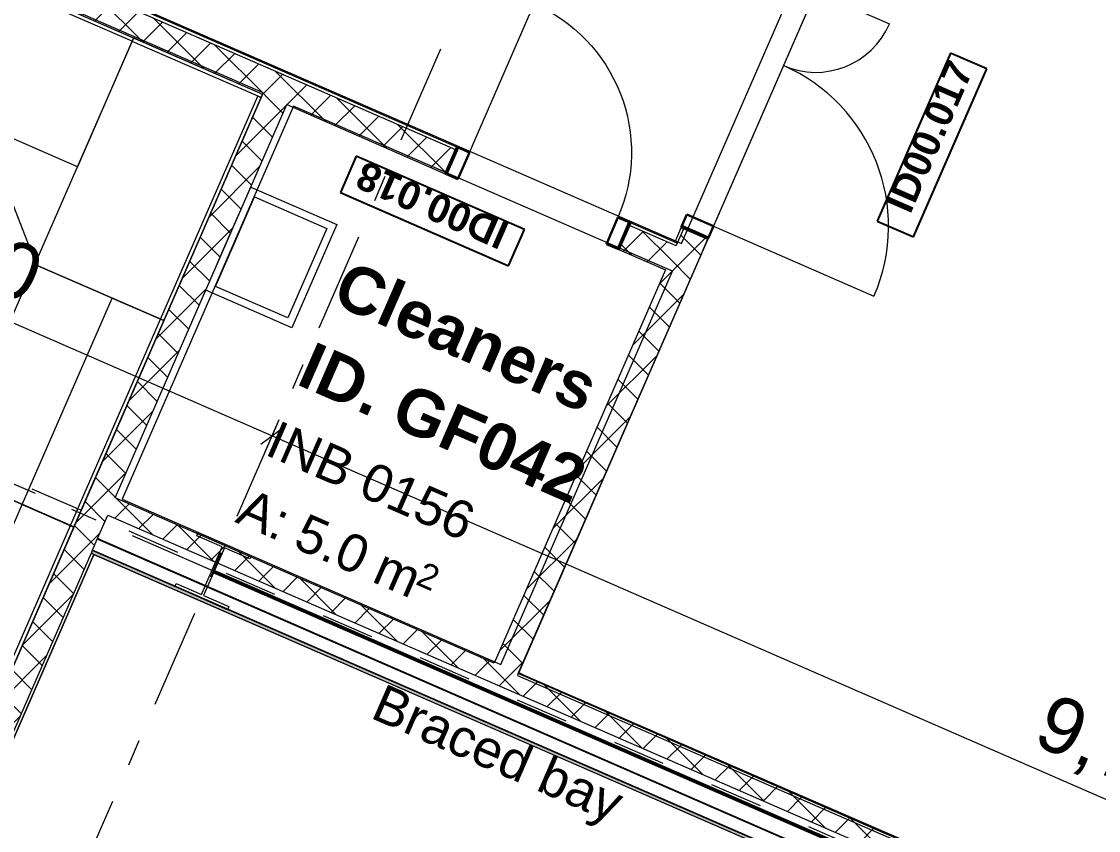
# Model space of a CAD drawing. Header units: millimetres. Extents: x -99530 to 1067232, y -97212 to 137997.
# Drawn here: x 825 to 6565, y -24243 to -19931 of the extents above; entities that cross this region are included whole.
import ezdxf
from ezdxf.enums import TextEntityAlignment as Align

# ---------------------------------------------------------------- set-up
doc = ezdxf.new("R2010")
doc.units = ezdxf.units.MM
doc.header["$MEASUREMENT"] = 0
doc.linetypes.add('Dashed', pattern=[564.444447, 282.222223, -282.222223])
doc.linetypes.add('Double Dashed', pattern=[1093.611073, 529.166651, -211.666656, 141.111112, -211.666656])
for name, color, linetype in [('A-25-M_Wall_Int', 7, 'Continuous'), ('COLUMN.IFC Import', 7, 'Continuous'), ('New_A-05-M_Gross_Int_Circulation', 7, 'Continuous'), ('New_A-05-M_Gross_Int_Engineering', 7, 'Continuous'), ('New_A-05-M_Gross_Int_Plant', 7, 'Continuous'), ('New_A-15-MG_Structural_Grid_Phase_2', 7, 'Continuous'), ('New_A-20-M_Floor_Slab', 7, 'Continuous'), ('New_A-25-M_Wall_Int', 7, 'Continuous'), ('New_A-35-M_FFE_Fixed', 7, 'Continuous'), ('New_A-35-M_FFE_Sanitary', 7, 'Continuous'), ('New_A-95-D_Dim_Grid.Dim', 7, 'Continuous'), ('New_ArchiCAD Door Markers', 7, 'Continuous'), ('New_ArchiCAD Doors', 7, 'Continuous')]:
    doc.layers.add(name, color=color, linetype=linetype)
for name, color, linetype, lineweight in [('A-25-M_Wall_Int_Pen_No__1', 7, 'Continuous', 13), ('COLUMN.IFC Import_Pen_No__2', 8, 'Continuous', 15), ('New_A-20-M_Floor_Slab_Pen_No__89', 8, 'Continuous', 20), ('New_A-25-M_Wall_Int_Pen_No__1', 7, 'Continuous', 13), ('New_A-35-M_FFE_Fixed_Pen_No__4', 7, 'Continuous', 20), ('New_A-35-M_FFE_Sanitary_Pen_No__4', 7, 'Continuous', 20), ('New_A-95-D_Dim_Grid.Dim_Pen_No__4', 7, 'Continuous', 20), ('New_A-95-P_Drawing_Pen_No__156', 5, 'Continuous', 50), ('New_A-95-P_Text_1_50_GA_Pen_No__1', 7, 'Continuous', 13), ('New_ArchiCAD Door Markers_Pen_No__1', 7, 'Continuous', 13), ('New_ArchiCAD Door Markers_Pen_No__5', 7, 'Continuous', 25), ('New_ArchiCAD Doors_Pen_No__1', 7, 'Continuous', 13), ('New_ArchiCAD Zone Stamps_Pen_No__6', 7, 'Continuous', 35), ('New_ArchiCAD Zone Stamps_Pen_No__9', 7, 'Continuous', 13)]:
    doc.layers.add(name, color=color, linetype=linetype, lineweight=lineweight)
for name, color, linetype, lineweight, true_color in [('A-25-M_Wall_Int_Pen_No__107', 7, 'Continuous', 15, 0xa6a6a6), ('A-95-P_Text_1_50_GA_Pen_No__102', 7, 'Continuous', 15, 0xcccccc), ('New_A-05-M_Gross_Int_Circulation_Pen_No__74', 7, 'Continuous', 20, 0x606060), ('New_A-05-M_Gross_Int_Engineering_Pen_No__74', 7, 'Continuous', 20, 0x606060), ('New_A-05-M_Gross_Int_Plant_Pen_No__74', 7, 'Continuous', 20, 0x606060), ('New_A-15-MG_Structural_Grid_Phase_2_Pen_No__222', 7, 'Continuous', 13, 0x65af33), ('New_A-25-M_Wall_Int_Pen_No__107', 7, 'Continuous', 15, 0xa6a6a6), ('New_A-35-M_FFE_Fixed_Pen_No__64', 7, 'Continuous', 20, 0x606060), ('New_A-95-P_Drawing_Pen_No__241', 7, 'Continuous', 13, 0xc30c20), ('New_ArchiCAD Doors_Pen_No__43', 7, 'Continuous', 30, 0x444444), ('New_ArchiCAD Doors_Pen_No__63', 7, 'Continuous', 20, 0x606060)]:
    doc.layers.add(name, color=color, linetype=linetype, lineweight=lineweight, true_color=true_color)
doc.styles.add('GENERATED_STYLE_1', font='')
doc.styles.add('GENERATED_STYLE_2', font='')
doc.styles.add('GENERATED_STYLE_3', font='')
doc.styles.add('GENERATED_STYLE_4', font='')
doc.styles.get('GENERATED_STYLE_1').set_extended_font_data('Arial', bold=True)
doc.styles.get('GENERATED_STYLE_2').set_extended_font_data('Swis721 BT', bold=True)
doc.styles.get('GENERATED_STYLE_3').set_extended_font_data('Arial')
doc.styles.get('GENERATED_STYLE_4').set_extended_font_data('Swis721 BT')
doc.linetypes.add('Double Slash', pattern='A,0,[6,EC-MA-00-GF-DR-A-00361 Phase 2 Hub Ground Floor GA-S2-P191.Shx,S=15.679012,R=0,X=0,Y=0],-1975.555563,0', length=1975.555563)
doc.dimstyles.new('GENERATED_STYLE__5', dxfattribs={"dimtxt": 300, "dimasz": 95, "dimexe": 0.18, "dimexo": 0, "dimgap": 0.09, "dimtad": 1, "dimdec": 0, "dimzin": 0, "dimdsep": 46, "dimtxsty": 'GENERATED_STYLE_4', "dimblk": 'ARROWHEAD_2', "dimblk1": 'ARROWHEAD_2', "dimblk2": 'ARROWHEAD_2', "dimcen": 0.09, "dimclrd": 7, "dimclre": 7, "dimclrt": 7, "dimadec": 0, "dimazin": 0, "dimtfac": 1, "dimtdec": 4, "dimtmove": 0, "dimatfit": 3, "dimfxl": 1, "dimtolj": 1, "dimtzin": 0, "dimarcsym": 0})
pattern_1 = [(45, (0, 0), (-91.9239, 91.9239), []), (135, (0, 0), (91.9239, 91.9239), [])]
pattern_2 = [(156.4404, (0, 0), (69.2305, 158.7675), [0, -100]), (156.4404, (-80.45, -59.4), (69.2305, 158.7675), [0, -100])]
pattern_3 = [(246.4404, (0, 0), (-158.7675, 69.2305), [0, -100]), (246.4404, (59.4, -80.45), (-158.7675, 69.2305), [0, -100])]

# ---------------------------------------------------------------- blocks, each defined once
blk = doc.blocks.new('Comms Room_INB 0104_77_2', base_point=(8210.1, -23111.8))
at = {"layer": 'New_A-05-M_Gross_Int_Plant_Pen_No__74', "linetype": 'Continuous'}
for p, q in [((6096.5, -17389.2), (3474.8, -23401.5)), ((3474.8, -23401.5), (3508, -23415.9)), ((3508, -23415.9), (10960.5, -26654.7))]:
    blk.add_line(p, q, dxfattribs=at)
at = {"layer": 'New_ArchiCAD Zone Stamps_Pen_No__9'}
for tag, height, style, p in [('ROOM_NAME', 250, 'GENERATED_STYLE_1', (7604.3, -21651.1)), ('zoneNameLine2', 250, 'GENERATED_STYLE_1', (7415.8, -22083.3)), ('ROOM_NUMBER', 200, 'GENERATED_STYLE_3', (7227.4, -22504)), ('measuredAreaCode', 200, 'GENERATED_STYLE_3', (7070.4, -22864.1)), ('DUMMY_649', 200, 'GENERATED_STYLE_3', (7377.8, -22998.1)), ('DUMMY_650', 200, 'GENERATED_STYLE_3', (7867.1, -23211.5)), ('DUMMY_651', 133.3, 'GENERATED_STYLE_3', (8146.4, -23318.1))]:
    blk.add_attdef(tag, text='', height=height, rotation=336.44041, dxfattribs=dict(at, style=style)).set_placement(p, align=Align.TOP_LEFT)
blk = doc.blocks.new('Corridor 02-Ground_INB 0155_82_2', base_point=(1608.1, -19378.8))
at = {"layer": 'New_A-05-M_Gross_Int_Circulation_Pen_No__74', "linetype": 'Continuous'}
for p, q in [((-3834.1, -17548.7), (4342.6, -21114.1)), ((4342.6, -21114.1), (5013.7, -19575.1))]:
    blk.add_line(p, q, dxfattribs=at)
at = {"layer": 'New_ArchiCAD Zone Stamps_Pen_No__9'}
for tag, height, style, p in [('ROOM_NAME', 250, 'GENERATED_STYLE_1', (600.7, -17743.1)), ('zoneNameLine2', 250, 'GENERATED_STYLE_1', (412.3, -18175.3)), ('ROOM_NUMBER', 200, 'GENERATED_STYLE_3', (223.9, -18596)), ('measuredAreaCode', 200, 'GENERATED_STYLE_3', (66.8, -18956.1)), ('ROOM_HOLES_PRM', 200, 'GENERATED_STYLE_3', (374.2, -19090.1)), ('DUMMY_649', 200, 'GENERATED_STYLE_3', (863.6, -19303.5)), ('DUMMY_650', 133.3, 'GENERATED_STYLE_3', (1142.9, -19410))]:
    blk.add_attdef(tag, text='', height=height, rotation=336.44041, dxfattribs=dict(at, style=style)).set_placement(p, align=Align.TOP_LEFT)
blk = doc.blocks.new('Metrology Lab_INB 0301_89_2', base_point=(-3302.1, -24728.3))
at = {"layer": 'New_A-05-M_Gross_Int_Engineering_Pen_No__74', "linetype": 'Continuous'}
for p, q in [((2112.9, -20311), (-3942.9, -17670.3)), ((1180, -22450.5), (2112.9, -20311)), ((-3115.6, -32301.7), (1180, -22450.5))]:
    blk.add_line(p, q, dxfattribs=at)
at = {"layer": 'New_ArchiCAD Zone Stamps_Pen_No__6'}
for tag, height, style, p in [('ROOM_NAME', 250, 'GENERATED_STYLE_1', (-3916.6, -23263.9)), ('zoneNameLine2', 250, 'GENERATED_STYLE_1', (-4105, -23696)), ('ROOM_NUMBER', 200, 'GENERATED_STYLE_3', (-4293.4, -24116.7)), ('measuredAreaCode', 200, 'GENERATED_STYLE_3', (-4450.5, -24476.8)), ('ROOM_WALLS_PRM', 200, 'GENERATED_STYLE_3', (-4143.1, -24610.8)), ('DUMMY_649', 200, 'GENERATED_STYLE_3', (-3653.7, -24824.2)), ('DUMMY_650', 133.3, 'GENERATED_STYLE_3', (-3374.4, -24930.8))]:
    blk.add_attdef(tag, text='', height=height, rotation=336.44041, dxfattribs=dict(at, style=style)).set_placement(p, align=Align.TOP_LEFT)
blk = doc.blocks.new('Large Control Lab (BEaM)_INB 0302_90_2', base_point=(1041, -28860.4))
at = {"layer": 'New_A-05-M_Gross_Int_Engineering_Pen_No__74', "linetype": 'Continuous'}
for p, q in [((1209.4, -22770.9), (-2970.5, -32356.7)), ((5271.4, -24542.1), (1209.4, -22770.9))]:
    blk.add_line(p, q, dxfattribs=at)
at = {"layer": 'New_ArchiCAD Zone Stamps_Pen_No__6'}
for tag, height, style, p in [('ROOM_NAME', 250, 'GENERATED_STYLE_1', (-437.8, -27019.2)), ('zoneNameLine2', 250, 'GENERATED_STYLE_1', (-626.2, -27451.3)), ('ROOM_NUMBER', 200, 'GENERATED_STYLE_3', (-814.6, -27872)), ('measuredAreaCode', 200, 'GENERATED_STYLE_3', (-971.7, -28232.1)), ('DUMMY_649', 200, 'GENERATED_STYLE_3', (-664.3, -28366.2)), ('DUMMY_650', 200, 'GENERATED_STYLE_3', (-174.9, -28579.5)), ('DUMMY_651', 133.3, 'GENERATED_STYLE_3', (104.4, -28686.1))]:
    blk.add_attdef(tag, text='', height=height, rotation=336.44041, dxfattribs=dict(at, style=style)).set_placement(p, align=Align.TOP_LEFT)
blk = doc.blocks.new('Cleaners_INB 0156_96_2', base_point=(2836.1, -22512.6))
at = {"layer": 'New_A-05-M_Gross_Int_Plant_Pen_No__74', "linetype": 'Continuous'}
for p, q in [((2274.4, -20381.4), (1360.5, -22477.2)), ((4294.4, -21262.2), (2274.4, -20381.4)), ((3380.5, -23358), (4294.4, -21262.2)), ((1360.5, -22477.2), (3380.5, -23358))]:
    blk.add_line(p, q, dxfattribs=at)
at = {"layer": 'New_ArchiCAD Zone Stamps_Pen_No__9'}
for tag, height, style, p in [('ROOM_NAME', 250, 'GENERATED_STYLE_1', (2570.5, -21200.3)), ('zoneNameLine2', 250, 'GENERATED_STYLE_1', (2382.1, -21632.4)), ('ROOM_NUMBER', 200, 'GENERATED_STYLE_3', (2193.7, -22053.1)), ('measuredAreaCode', 200, 'GENERATED_STYLE_3', (2036.6, -22413.3)), ('ROOM_HOLES_PRM', 200, 'GENERATED_STYLE_3', (2344, -22547.3)), ('DUMMY_649', 200, 'GENERATED_STYLE_3', (2693.6, -22699.7)), ('DUMMY_650', 133.3, 'GENERATED_STYLE_3', (2972.8, -22806.2))]:
    blk.add_attdef(tag, text='', height=height, rotation=336.44041, dxfattribs=dict(at, style=style)).set_placement(p, align=Align.TOP_LEFT)
blk = doc.blocks.new('Slab_36_2', base_point=(6096.5, -17389.2))
at = {"layer": 'New_A-20-M_Floor_Slab_Pen_No__89', "linetype": 'Continuous', "flags": 128}
blk.add_lwpolyline([(6096.5, -17389.2), (3468.1, -23417), (10593.5, -26524), (13221.9, -20496.3)], close=True, dxfattribs=at)
blk = doc.blocks.new('Wall_363_2', base_point=(-3112.6, -32294.8))
at = {"layer": 'A-25-M_Wall_Int_Pen_No__107', "linetype": 'Continuous'}
blk.add_hatch(color=256, dxfattribs=at).paths.add_polyline_path([(1195.6, -22764.9), (1209.4, -22770.9), (1198.9, -22757.3)])
at = {"layer": 'New_A-25-M_Wall_Int_Pen_No__107', "linetype": 'Continuous'}
h = blk.add_hatch(dxfattribs=at)
h.set_pattern_fill('Concrete_Block_0002', color=256, style=0, pattern_type=2)
h.set_pattern_definition(pattern_1)
h.paths.add_polyline_path([(-2990.3, -32364.5), (1198.9, -22757.3), (1101.3, -22631), (-3118.6, -32308.5)])
h = blk.add_hatch(dxfattribs=at)
h.set_pattern_fill('Plaster_0002', color=256, style=0, pattern_type=2)
h.set_pattern_definition([(246.4404, (0, 0), (-158.7675, 69.2305), [0, -100]), (246.4404, (59.4, -80.45), (-158.7675, 69.2305), [0, -100])])
h.paths.add_polyline_path([(-1319.8, -28571), (1209.4, -22770.9), (1195.6, -22764.9), (-1333.5, -28565)])
at = {"layer": 'A-25-M_Wall_Int_Pen_No__1', "linetype": 'Continuous'}
blk.add_line((1209.4, -22770.9), (1195.6, -22764.9), dxfattribs=at)
at = {"layer": 'New_A-25-M_Wall_Int_Pen_No__1', "linetype": 'Continuous'}
for p, q in [((1195.6, -22764.9), (-1333.5, -28565)), ((1198.9, -22757.3), (1195.6, -22764.9))]:
    blk.add_line(p, q, dxfattribs=at)
at = {"layer": 'New_A-25-M_Wall_Int_Pen_No__1', "linetype": 'Continuous', "flags": 128}
for points in [[(1101.3, -22631), (-3174.6, -32436.9)], [(-1319.8, -28571), (1209.4, -22770.9)]]:
    blk.add_lwpolyline(points, dxfattribs=at)
blk = doc.blocks.new('Door 19_10')
at = {"layer": 'New_ArchiCAD Doors_Pen_No__1', "linetype": 'Continuous'}
for p, q in [((-505, -15), (-505, 0)), ((505, -15), (505, 0)), ((-505, -155), (-505, -15)), ((505, -155), (505, -15))]:
    blk.add_line(p, q, dxfattribs=at)
at = {"layer": 'New_ArchiCAD Doors_Pen_No__43', "linetype": 'Continuous'}
for p, q in [((-498, 0), (-505, 0)), ((-505, 0), (-505, -155)), ((-432, 0), (-498, 0)), ((-498, 0), (-498, -155)), ((-432, -155), (-432, 0)), ((498, 0), (432, 0)), ((432, 0), (432, -155)), ((498, 0), (505, 0)), ((498, -155), (498, 0)), ((505, 0), (505, -155)), ((-498, -155), (-505, -155)), ((-498, -155), (-432, -155)), ((432, -155), (498, -155)), ((498, -155), (505, -155))]:
    blk.add_line(p, q, dxfattribs=at)
at = {"layer": 'New_ArchiCAD Doors_Pen_No__63', "linetype": 'Continuous'}
blk.add_line((432, 0), (432.3, 864), dxfattribs=at)
blk.add_arc((432, 0), 864, 89.98183, 180, dxfattribs=at)
blk = doc.blocks.new('Door Stamp 17_35')
at = {"layer": 'New_ArchiCAD Door Markers_Pen_No__5', "linetype": 'Continuous'}
for p, q in [((-977.1, -257.9), (-977.2, -469.6)), ((0.1, -258.2), (-977.1, -257.9)), ((0.1, -258.2), (-977.1, -257.9)), ((0, -469.9), (0.1, -258.2)), ((-977.2, -469.6), (0, -469.9))]:
    blk.add_line(p, q, dxfattribs=at)
at = {"layer": 'New_ArchiCAD Door Markers_Pen_No__1', "style": 'GENERATED_STYLE_2'}
blk.add_attdef('AC_WIDO_ID', text='', height=150, rotation=179.98183, dxfattribs=at).set_placement((-58.8, -213.6), align=Align.BOTTOM_LEFT)
blk = doc.blocks.new('Wall_365_2', base_point=(-4088, -17615.2))
at = {"layer": 'New_A-25-M_Wall_Int_Pen_No__107', "linetype": 'Continuous'}
h = blk.add_hatch(dxfattribs=at)
h.set_pattern_fill('Concrete_Block_0002', color=256, style=0, pattern_type=2)
h.set_pattern_definition(pattern_1)
h.paths.add_polyline_path([(-3890, -17548.8), (-3945.9, -17677.1), (3083.2, -20742.2), (3139.2, -20613.8)])
h = blk.add_hatch(dxfattribs=at)
h.set_pattern_fill('Plaster_0002', color=256, style=0, pattern_type=2)
h.set_pattern_definition(pattern_2)
h.paths.add_polyline_path([(-3870.2, -17541), (-3876.2, -17554.8), (3139.2, -20613.8), (3145.2, -20600.1)])
h = blk.add_hatch(dxfattribs=at)
h.set_pattern_fill('Plaster_0002', color=256, style=0, pattern_type=2)
h.set_pattern_definition(pattern_2)
h.paths.add_polyline_path([(4065, -21017.5), (4314.2, -21126.2), (4320.2, -21112.5), (4071, -21003.8)])
h = blk.add_hatch(dxfattribs=at)
h.set_pattern_fill('Concrete_Block_0002', color=256, style=0, pattern_type=2)
h.set_pattern_definition(pattern_1)
h.paths.add_polyline_path([(4065, -21017.5), (4009.1, -21145.9), (4258.3, -21254.6), (4314.2, -21126.2)])
at = {"layer": 'New_A-25-M_Wall_Int_Pen_No__1', "linetype": 'Continuous'}
for p, q in [((3139.2, -20613.8), (-3890, -17548.8)), ((3139.2, -20613.8), (3145.2, -20600.1)), ((3083.2, -20742.2), (3139.2, -20613.8)), ((4065, -21017.5), (4071, -21003.8)), ((4009.1, -21145.9), (4065, -21017.5)), ((4314.2, -21126.2), (4065, -21017.5))]:
    blk.add_line(p, q, dxfattribs=at)
at = {"layer": 'New_A-25-M_Wall_Int_Pen_No__1', "linetype": 'Continuous', "flags": 128}
for points in [[(3145.2, -20600.1), (-3870.2, -17541)], [(-3945.9, -17677.1), (2110, -20317.8)], [(2238.3, -20373.7), (3083.2, -20742.2)], [(4320.2, -21112.5), (4071, -21003.8)], [(4320.2, -21112.5), (4314.2, -21126.2)], [(4009.1, -21145.9), (4258.3, -21254.6)]]:
    blk.add_lwpolyline(points, dxfattribs=at)
at = {"layer": 'New_ArchiCAD Door Markers'}
ref = blk.add_blockref('Door Stamp 17_35', (3608.1, -20801.9), dxfattribs=dict(at, rotation=336.4404115839982))
ref.add_attrib('AC_WIDO_ID', 'ID00.018', dxfattribs={"layer": 'New_ArchiCAD Door Markers_Pen_No__1', "color": 7, "height": 150, "rotation": 156.42224, "style": 'GENERATED_STYLE_2'}).set_placement((3451, -20970.5), align=Align.BOTTOM_LEFT)
at = {"layer": 'New_ArchiCAD Doors', "color": 251, "linetype": 'Continuous', "lineweight": 20, "true_color": 0x606060, "xscale": -1, "zscale": 1000, "rotation": 336.4404115839982}
blk.add_blockref('Door 19_10', (3608.1, -20801.9), dxfattribs=at)
blk = doc.blocks.new('Wall_380_2', base_point=(1284.4, -22561.2))
at = {"layer": 'New_A-25-M_Wall_Int_Pen_No__107', "linetype": 'Continuous'}
h = blk.add_hatch(dxfattribs=at)
h.set_pattern_fill('Concrete_Block_0002', color=256, style=0, pattern_type=2)
h.set_pattern_definition(pattern_1)
h.paths.add_polyline_path([(1284.4, -22561.2), (10703.8, -26668.5), (10743.7, -26576.8), (1324.4, -22469.5)])
at = {"layer": 'New_A-25-M_Wall_Int_Pen_No__1', "linetype": 'Continuous', "flags": 128}
for points in [[(3344.4, -23350.3), (1324.4, -22469.5)], [(1284.4, -22561.2), (10703.8, -26668.5)], [(10743.7, -26576.8), (3472.7, -23406.3)]]:
    blk.add_lwpolyline(points, dxfattribs=at)
blk = doc.blocks.new('Double Door Asymmetric 19_12')
at = {"layer": 'New_ArchiCAD Doors_Pen_No__1', "linetype": 'Continuous'}
for p, q in [((-755, -140), (-755, 0)), ((755, -140), (755, 0)), ((-755, -155), (-755, -140)), ((755, -155), (755, -140))]:
    blk.add_line(p, q, dxfattribs=at)
at = {"layer": 'New_ArchiCAD Doors_Pen_No__43', "linetype": 'Continuous'}
for p, q in [((-748, 0), (-755, 0)), ((-755, 0), (-755, -155)), ((-682, 0), (-748, 0)), ((-748, 0), (-748, -155)), ((-682, -155), (-682, 0)), ((748, 0), (682, 0)), ((682, 0), (682, -155)), ((748, 0), (755, 0)), ((748, -155), (748, 0)), ((755, 0), (755, -155)), ((-748, -155), (-755, -155)), ((-748, -155), (-682, -155)), ((682, -155), (748, -155)), ((748, -155), (755, -155))]:
    blk.add_line(p, q, dxfattribs=at)
at = {"layer": 'New_ArchiCAD Doors_Pen_No__63', "linetype": 'Continuous'}
for p, q in [((682, 0), (682, 934)), ((-682, 0), (-682, 430))]:
    blk.add_line(p, q, dxfattribs=at)
for centre, radius, start, end in [((682, 0), 934, 90, 180), ((-682, 0), 430, 0, 90)]:
    blk.add_arc(centre, radius, start, end, dxfattribs=at)
blk = doc.blocks.new('Door Stamp 17_63')
at = {"layer": 'New_ArchiCAD Door Markers_Pen_No__5', "linetype": 'Continuous'}
for p, q in [((308.1, 1001), (-669.1, 1001)), ((-669.1, 1001), (-669.1, 789.2)), ((308.1, 1001), (-669.1, 1001)), ((308.1, 789.2), (308.1, 1001)), ((-669.1, 789.2), (308.1, 789.2))]:
    blk.add_line(p, q, dxfattribs=at)
at = {"layer": 'New_ArchiCAD Door Markers_Pen_No__1', "style": 'GENERATED_STYLE_2'}
blk.add_attdef('AC_WIDO_ID', text='', height=150, rotation=180, dxfattribs=at).set_placement((249.2, 1045.8), align=Align.BOTTOM_LEFT)
blk = doc.blocks.new('Wall_404_2', base_point=(5119.7, -19629.4))
at = {"layer": 'New_A-25-M_Wall_Int_Pen_No__107', "linetype": 'Continuous'}
h = blk.add_hatch(dxfattribs=at)
h.set_pattern_fill('Plaster_0002', color=256, style=0, pattern_type=2)
h.set_pattern_definition(pattern_3)
h.paths.add_polyline_path([(4944.8, -19642.6), (4958.6, -19648.6), (4991.3, -19573.4), (4977.6, -19567.4)])
h = blk.add_hatch(dxfattribs=at)
h.set_pattern_fill('Concrete_Block_0002', color=256, style=0, pattern_type=2)
h.set_pattern_definition(pattern_1)
h.paths.add_polyline_path([(4958.6, -19648.6), (5086.9, -19704.5), (5119.7, -19629.4), (4991.3, -19573.4)])
h = blk.add_hatch(dxfattribs=at)
h.set_pattern_fill('Plaster_0002', color=256, style=0, pattern_type=2)
h.set_pattern_definition(pattern_3)
h.paths.add_polyline_path([(4341.3, -21026.7), (4306.5, -21106.5), (4320.2, -21112.5), (4355, -21032.7)])
h = blk.add_hatch(dxfattribs=at)
h.set_pattern_fill('Concrete_Block_0002', color=256, style=0, pattern_type=2)
h.set_pattern_definition(pattern_1)
h.paths.add_polyline_path([(4320.2, -21112.5), (4448.6, -21168.4), (4483.3, -21088.7), (4355, -21032.7)])
at = {"layer": 'New_A-25-M_Wall_Int_Pen_No__1', "linetype": 'Continuous'}
for p, q in [((4991.3, -19573.4), (4958.6, -19648.6)), ((4944.8, -19642.6), (4958.6, -19648.6)), ((4958.6, -19648.6), (5086.9, -19704.5)), ((4355, -21032.7), (4320.2, -21112.5)), ((4341.3, -21026.7), (4355, -21032.7)), ((4355, -21032.7), (4483.3, -21088.7))]:
    blk.add_line(p, q, dxfattribs=at)
at = {"layer": 'New_A-25-M_Wall_Int_Pen_No__1', "linetype": 'Continuous', "flags": 128}
for points in [[(4977.6, -19567.4), (4944.8, -19642.6)], [(4991.3, -19573.4), (4977.6, -19567.4)], [(5086.9, -19704.5), (5119.7, -19629.4)], [(4341.3, -21026.7), (4306.5, -21106.5)], [(4306.5, -21106.5), (4320.2, -21112.5)], [(4448.6, -21168.4), (4483.3, -21088.7)]]:
    blk.add_lwpolyline(points, dxfattribs=at)
at = {"layer": 'New_ArchiCAD Door Markers'}
ref = blk.add_blockref('Door Stamp 17_63', (4785.1, -20396.6), dxfattribs=dict(at, rotation=246.4404115839844))
ref.add_attrib('AC_WIDO_ID', 'ID00.017', dxfattribs={"layer": 'New_ArchiCAD Door Markers_Pen_No__1', "color": 7, "height": 150, "rotation": 66.44041, "style": 'GENERATED_STYLE_2'}).set_placement((5603, -20980.3), align=Align.BOTTOM_LEFT)
at = {"layer": 'New_ArchiCAD Doors', "color": 251, "linetype": 'Continuous', "lineweight": 20, "true_color": 0x606060, "zscale": 1000, "rotation": 246.4404115839844}
blk.add_blockref('Double Door Asymmetric 19_12', (4785.1, -20396.6), dxfattribs=at)
blk = doc.blocks.new('Wall_405_2', base_point=(4448.6, -21168.4))
at = {"layer": 'New_A-25-M_Wall_Int_Pen_No__107', "linetype": 'Continuous'}
h = blk.add_hatch(dxfattribs=at)
h.set_pattern_fill('Concrete_Block_0002', color=256, style=0, pattern_type=2)
h.set_pattern_definition(pattern_1)
h.paths.add_polyline_path([(4320.2, -21112.5), (3344.4, -23350.3), (3472.7, -23406.3), (4448.6, -21168.4)])
at = {"layer": 'New_A-25-M_Wall_Int_Pen_No__1', "linetype": 'Continuous', "flags": 128}
for points in [[(4320.2, -21112.5), (4314.2, -21126.2)], [(3472.7, -23406.3), (4448.6, -21168.4)], [(4258.3, -21254.6), (3344.4, -23350.3)]]:
    blk.add_lwpolyline(points, dxfattribs=at)
blk = doc.blocks.new('Wall_406_2', base_point=(1195.6, -22764.9))
at = {"layer": 'New_A-25-M_Wall_Int_Pen_No__107', "linetype": 'Continuous'}
h = blk.add_hatch(dxfattribs=at)
h.set_pattern_fill('Concrete_Block_0002', color=256, style=0, pattern_type=2)
h.set_pattern_definition(pattern_1)
h.paths.add_polyline_path([(1229.6, -22686.9), (2238.3, -20373.7), (2110, -20317.8), (1101.3, -22631)])
at = {"layer": 'New_A-25-M_Wall_Int_Pen_No__1', "linetype": 'Continuous', "flags": 128}
for points in [[(2110, -20317.8), (1101.3, -22631)], [(1324.4, -22469.5), (2238.3, -20373.7)], [(1229.6, -22686.9), (1284.4, -22561.2)]]:
    blk.add_lwpolyline(points, dxfattribs=at)
blk = doc.blocks.new('Wall_409_2', base_point=(1067.3, -22708.9))
at = {"layer": 'A-25-M_Wall_Int_Pen_No__107', "linetype": 'Continuous', "lineweight": 0, "true_color": 0x535353}
for points in [[(1228.4, -22689.7), (5304.2, -24466.9), (5305.4, -24464.2), (1229.6, -22686.9)], [(1201.6, -22751.1), (5277.4, -24528.4), (5278.6, -24525.6), (1202.8, -22748.4)]]:
    blk.add_hatch(color=251, dxfattribs=at).paths.add_polyline_path(points)
at = {"layer": 'A-25-M_Wall_Int_Pen_No__107', "linetype": 'Continuous'}
blk.add_hatch(color=256, dxfattribs=at).paths.add_polyline_path([(1198.9, -22757.3), (1209.4, -22770.9), (5271.4, -24542.1), (5277.4, -24528.4), (1201.6, -22751.1)])
at = {"layer": 'New_A-25-M_Wall_Int_Pen_No__107', "linetype": 'Continuous'}
h = blk.add_hatch(dxfattribs=at)
h.set_pattern_fill('Concrete_Block_0002', color=256, style=0, pattern_type=2)
h.set_pattern_definition(pattern_1)
h.paths.add_polyline_path([(1101.3, -22631), (1105.1, -22635.9), (1228.4, -22689.7), (1229.6, -22686.9)])
h = blk.add_hatch(dxfattribs=at)
h.set_pattern_fill('Concrete_Block_0002', color=256, style=0, pattern_type=2)
h.set_pattern_definition(pattern_1)
h.paths.add_polyline_path([(1228.4, -22689.7), (1105.1, -22635.9), (1186.5, -22741.2), (1202.8, -22748.4)])
h = blk.add_hatch(dxfattribs=at)
h.set_pattern_fill('Concrete_Block_0002', color=256, style=0, pattern_type=2)
h.set_pattern_definition(pattern_1)
h.paths.add_polyline_path([(1202.8, -22748.4), (1186.5, -22741.2), (1190.3, -22746.2), (1201.6, -22751.1)])
h = blk.add_hatch(dxfattribs=at)
h.set_pattern_fill('Concrete_Block_0002', color=256, style=0, pattern_type=2)
h.set_pattern_definition(pattern_1)
h.paths.add_polyline_path([(1201.6, -22751.1), (1190.3, -22746.2), (1198.9, -22757.3)])
at = {"layer": 'A-25-M_Wall_Int_Pen_No__1', "linetype": 'Continuous'}
for p, q in [((5304.2, -24466.9), (1228.4, -22689.7)), ((5277.4, -24528.4), (1201.6, -22751.1)), ((5278.6, -24525.6), (1202.8, -22748.4))]:
    blk.add_line(p, q, dxfattribs=at)
at = {"layer": 'A-25-M_Wall_Int_Pen_No__1', "linetype": 'Continuous', "flags": 128}
for points in [[(5305.4, -24464.2), (1229.6, -22686.9)], [(1209.4, -22770.9), (5271.4, -24542.1)]]:
    blk.add_lwpolyline(points, dxfattribs=at)
at = {"layer": 'New_A-25-M_Wall_Int_Pen_No__1', "linetype": 'Continuous'}
for p, q in [((1202.8, -22748.4), (1228.4, -22689.7)), ((1228.4, -22689.7), (1229.6, -22686.9)), ((1198.9, -22757.3), (1201.6, -22751.1)), ((1201.6, -22751.1), (1202.8, -22748.4))]:
    blk.add_line(p, q, dxfattribs=at)
blk = doc.blocks.new('Column 97')
at = {"layer": 'COLUMN.IFC Import_Pen_No__2', "linetype": 'Continuous'}
for p, q in [((-153.7, 157.25), (153.7, 157.25)), ((-153.7, 138.55), (-153.7, 157.25)), ((-6, 138.55), (-153.7, 138.55)), ((-6, -138.55), (-6, 138.55)), ((6, 138.55), (6, -138.55)), ((153.7, 138.55), (6, 138.55)), ((153.7, 157.25), (153.7, 138.55)), ((-153.7, -138.55), (-6, -138.55)), ((-153.7, -157.25), (-153.7, -138.55)), ((153.7, -157.25), (-153.7, -157.25)), ((6, -138.55), (153.7, -138.55)), ((153.7, -138.55), (153.7, -157.25))]:
    blk.add_line(p, q, dxfattribs=at)
blk = doc.blocks.new('Sink Belfast 19')
at = {"layer": 'New_A-35-M_FFE_Sanitary_Pen_No__4', "linetype": 'Continuous'}
for p, q in [((0, 500), (0, 0)), ((300, 500), (0, 500)), ((40, 460), (40, 40)), ((300, 460), (40, 460)), ((600, 500), (300, 500)), ((560, 460), (300, 460)), ((560, 40), (560, 460)), ((600, 0), (600, 500)), ((0, 0), (600, 0)), ((40, 40), (560, 40))]:
    blk.add_line(p, q, dxfattribs=at)
blk = doc.blocks.new('Laboratory Workstation_4')
at = {"layer": 'New_A-35-M_FFE_Fixed_Pen_No__64', "linetype": 'Continuous'}
for p, q in [((956.6, 750), (0, 750)), ((0, 750), (0, 0)), ((956.6, 750), (0, 750)), ((0, 750), (0, 730)), ((956.6, 0), (956.6, 750)), ((956.6, 730), (956.6, 750)), ((0, 730), (956.6, 730)), ((0, 0), (956.6, 0))]:
    blk.add_line(p, q, dxfattribs=at)
blk = doc.blocks.new('Laboratory Workstation_7')
at = {"layer": 'New_A-35-M_FFE_Fixed_Pen_No__64', "linetype": 'Continuous'}
for p, q in [((1317.1, 750), (0, 750)), ((0, 750), (0, 0)), ((1297.1, 750), (0, 750)), ((0, 750), (0, 730)), ((1297.1, 750), (1297.1, 0)), ((1297.1, 730), (1297.1, 750)), ((1317.1, 0), (1317.1, 750)), ((1317.1, 0), (1317.1, 750)), ((0, 730), (1297.1, 730)), ((0, 0), (1317.1, 0)), ((1297.1, 0), (1317.1, 0))]:
    blk.add_line(p, q, dxfattribs=at)
blk = doc.blocks.new('Standard grid marker_17')
at = {"layer": 'New_A-15-MG_Structural_Grid_Phase_2_Pen_No__222', "linetype": 'Double Dashed'}
blk.add_line((1000, 0), (47486.2, 0), dxfattribs=at)
at = {"layer": 'New_A-15-MG_Structural_Grid_Phase_2_Pen_No__222', "style": 'GENERATED_STYLE_4'}
for tag, p in [('AC_MarkerText_1_0', (-500, 43.3)), ('AC_MarkerText_1_1', (48986.2, 43.3))]:
    blk.add_attdef(tag, text='', height=350, rotation=180, dxfattribs=at).set_placement(p, align=Align.MIDDLE_CENTER)
blk = doc.blocks.new('Standard grid marker_19')
at = {"layer": 'New_A-15-MG_Structural_Grid_Phase_2_Pen_No__222', "linetype": 'Double Dashed'}
blk.add_line((948.6, 0), (36650.5, 0), dxfattribs=at)
at = {"layer": 'New_A-15-MG_Structural_Grid_Phase_2_Pen_No__222', "style": 'GENERATED_STYLE_4'}
for tag, p in [('AC_MarkerText_1_0', (-500, -588.3)), ('AC_MarkerText_1_1', (38099.1, -588.3))]:
    blk.add_attdef(tag, text='', height=350, rotation=90, dxfattribs=at).set_placement(p, align=Align.MIDDLE_CENTER)
blk = doc.blocks.new('Cabinet Wall Double Door 19_2')
at = {"layer": 'New_A-35-M_FFE_Fixed_Pen_No__4', "linetype": 'Continuous'}
for p, q in [((1200, 300), (0, 300)), ((1200, 0), (1200, 300)), ((0, 0), (1200, 0))]:
    blk.add_line(p, q, dxfattribs=at)
blk = doc.blocks.new('Laboratory Workstation')
at = {"layer": 'New_A-35-M_FFE_Fixed_Pen_No__64', "linetype": 'Continuous'}
for p, q in [((1200, 750), (0, 750)), ((0, 750), (0, 0)), ((1200, 750), (0, 750)), ((0, 750), (0, 730)), ((1200, 0), (1200, 750)), ((1200, 730), (1200, 750)), ((0, 730), (1200, 730)), ((0, 0), (1200, 0))]:
    blk.add_line(p, q, dxfattribs=at)
blk = doc.blocks.new('*D1567')
at = {"layer": 'New_A-95-D_Dim_Grid.Dim_Pen_No__4', "linetype": 'Continuous'}
for p, q in [((2159.1, -22139.9), (-1507.5, -20541.1)), ((2101, -22182.8), (2217.1, -22097)), ((2196.5, -22054), (2121.6, -22225.8)), ((11130.7, -26052), (2159.1, -22139.9)), ((11168.1, -25966), (11093.2, -26137.9)), ((11072.6, -26094.8), (11188.7, -26009.1)), ((16736.8, -28496.5), (11130.7, -26052))]:
    blk.add_line(p, q, dxfattribs=at)
at = {"layer": 'New_A-95-D_Dim_Grid.Dim_Pen_No__4', "insert": (6183.1, -23829.1), "char_height": 300, "attachment_point": 7, "rotation": 336.44041, "style": 'GENERATED_STYLE_4'}
blk.add_mtext('\\A1;{\\fSwis721 BT|b0|i0|c0|p34;9,787}', dxfattribs=at)
blk = doc.blocks.new('ARROWHEAD_2')
at = {"color": 0, "linetype": 'Continuous', "lineweight": 0}
for p, q in [((-0.378, -0.655), (0.378, 0.655)), ((0, 0), (-1, 0))]:
    blk.add_line(p, q, dxfattribs=at)
blk = doc.blocks.new('*D1568')
at = {"layer": 'New_A-95-D_Dim_Grid.Dim_Pen_No__4', "linetype": 'Continuous'}
for p, q in [((-1565.6, -20584), (-1449.5, -20498.2)), ((2159.1, -22139.9), (-1507.5, -20541.1)), ((2101, -22182.8), (2217.1, -22097))]:
    blk.add_line(p, q, dxfattribs=at)
at = {"layer": 'New_A-95-D_Dim_Grid.Dim_Pen_No__4', "insert": (-136, -21073.7), "char_height": 300, "attachment_point": 7, "rotation": 336.44041, "style": 'GENERATED_STYLE_4'}
blk.add_mtext('\\A1;{\\fSwis721 BT|b0|i0|c0|p34;4,000}', dxfattribs=at)
blk = doc.blocks.new('*D1569')
at = {"layer": 'New_A-95-D_Dim_Grid.Dim_Pen_No__4', "linetype": 'Continuous'}
for p, q in [((-3687.6, -19488.2), (-3762.5, -19660.1)), ((-3783.1, -19617), (-3667, -19531.3)), ((-1507.5, -20541.1), (-3725.1, -19574.1)), ((-1470, -20455.2), (-1545, -20627)), ((-1565.6, -20584), (-1449.5, -20498.2)), ((2159.1, -22139.9), (-1507.5, -20541.1))]:
    blk.add_line(p, q, dxfattribs=at)
at = {"layer": 'New_A-95-D_Dim_Grid.Dim_Pen_No__4', "insert": (-3078.1, -19790.8), "char_height": 300, "attachment_point": 7, "rotation": 336.44041, "style": 'GENERATED_STYLE_4'}
blk.add_mtext('\\A1;{\\fSwis721 BT|b0|i0|c0|p34;2,419}', dxfattribs=at)

msp = doc.modelspace()

# ---------------------------------------------------------------- linework, layer by layer
at = {"layer": 'A-95-P_Text_1_50_GA_Pen_No__102', "linetype": 'Continuous', "flags": 128}
msp.add_lwpolyline([(898.9, -21213), (605.5, -20465.8)], dxfattribs=at)
at = {"layer": 'New_A-95-P_Drawing_Pen_No__156', "linetype": 'Double Slash', "flags": 128}
msp.add_lwpolyline([(1845.1, -22860), (5467.3, -24439.4)], dxfattribs=at)
at = {"layer": 'New_A-95-P_Drawing_Pen_No__241', "linetype": 'Dashed'}
msp.add_line((-15166.3, -15442.1), (26893.6, -33735.4), dxfattribs=at)

# ---------------------------------------------------------------- block references
at = {"layer": 'A-25-M_Wall_Int', "color": 250, "lineweight": 50, "true_color": 0x2a2a2a}
msp.add_blockref('Wall_409_2', (1067.3, -22708.9), dxfattribs=at)
at = {"layer": 'COLUMN.IFC Import', "linetype": 'Continuous', "zscale": 1000, "rotation": 336.4404115839877}
msp.add_blockref('Column 97', (1845, -22860.2), dxfattribs=at)
at = {"layer": 'New_A-05-M_Gross_Int_Circulation', "linetype": 'Continuous'}
msp.add_blockref('Corridor 02-Ground_INB 0155_82_2', (1608.1, -19378.8), dxfattribs=at)
at = {"layer": 'New_A-05-M_Gross_Int_Engineering', "linetype": 'Continuous'}
for name, p in [('Metrology Lab_INB 0301_89_2', (-3302.1, -24728.3)), ('Large Control Lab (BEaM)_INB 0302_90_2', (1041, -28860.4))]:
    msp.add_blockref(name, p, dxfattribs=at)
at = {"layer": 'New_A-05-M_Gross_Int_Plant', "linetype": 'Continuous'}
msp.add_blockref('Comms Room_INB 0104_77_2', (8210.1, -23111.8), dxfattribs=at)
ref = msp.add_blockref('Cleaners_INB 0156_96_2', (2836.1, -22512.6), dxfattribs=at)
ref.add_attrib('ROOM_NAME', 'Cleaners', dxfattribs={"layer": 'New_ArchiCAD Zone Stamps_Pen_No__9', "color": 7, "height": 250, "rotation": 336.44041, "style": 'GENERATED_STYLE_1'}).set_placement((2570.5, -21200.3), align=Align.TOP_LEFT)
ref.add_attrib('ROOM_HOLES_PRM', '5.0', dxfattribs={"layer": 'New_ArchiCAD Zone Stamps_Pen_No__9', "color": 7, "height": 200, "rotation": 336.44041, "style": 'GENERATED_STYLE_3'}).set_placement((2344, -22547.3), align=Align.TOP_LEFT)
ref.add_attrib('ROOM_NUMBER', 'INB 0156', dxfattribs={"layer": 'New_ArchiCAD Zone Stamps_Pen_No__9', "color": 7, "height": 200, "rotation": 336.44041, "style": 'GENERATED_STYLE_3'}).set_placement((2193.7, -22053.1), align=Align.TOP_LEFT)
ref.add_attrib('zoneNameLine2', 'ID. GF042', dxfattribs={"layer": 'New_ArchiCAD Zone Stamps_Pen_No__9', "color": 7, "height": 250, "rotation": 336.44041, "style": 'GENERATED_STYLE_1'}).set_placement((2382.1, -21632.4), align=Align.TOP_LEFT)
ref.add_attrib('measuredAreaCode', 'A: ', dxfattribs={"layer": 'New_ArchiCAD Zone Stamps_Pen_No__9', "color": 7, "height": 200, "rotation": 336.44041, "style": 'GENERATED_STYLE_3'}).set_placement((2036.6, -22413.3), align=Align.TOP_LEFT)
ref.add_attrib('DUMMY_649', ' m', dxfattribs={"layer": 'New_ArchiCAD Zone Stamps_Pen_No__9', "color": 7, "height": 200, "rotation": 336.44041, "style": 'GENERATED_STYLE_3'}).set_placement((2693.6, -22699.7), align=Align.TOP_LEFT)
ref.add_attrib('DUMMY_650', '2', dxfattribs={"layer": 'New_ArchiCAD Zone Stamps_Pen_No__9', "color": 7, "height": 133.3, "rotation": 336.44041, "style": 'GENERATED_STYLE_3'}).set_placement((2972.8, -22806.2), align=Align.TOP_LEFT)
at = {"layer": 'New_A-15-MG_Structural_Grid_Phase_2', "color": 8, "linetype": 'Continuous', "lineweight": 15, "zscale": 1000}
for name, p, rotation in [('Standard grid marker_19', (12179.5, 840.1), 246.440411583993), ('Standard grid marker_17', (26876.4, -33774.9), 156.4404115839929)]:
    msp.add_blockref(name, p, dxfattribs=dict(at, rotation=rotation))
at = {"layer": 'New_A-20-M_Floor_Slab', "color": 8, "linetype": 'Continuous', "lineweight": 20}
msp.add_blockref('Slab_36_2', (6096.5, -17389.2), dxfattribs=at)
at = {"layer": 'New_A-25-M_Wall_Int', "color": 250, "lineweight": 50, "true_color": 0x2a2a2a}
for name, p in [('Wall_365_2', (-4088, -17615.2)), ('Wall_404_2', (5119.7, -19629.4)), ('Wall_406_2', (1195.6, -22764.9)), ('Wall_405_2', (4448.6, -21168.4)), ('Wall_380_2', (1284.4, -22561.2)), ('Wall_363_2', (-3112.6, -32294.8))]:
    msp.add_blockref(name, p, dxfattribs=at)
at = {"layer": 'New_A-35-M_FFE_Fixed', "color": 251, "linetype": 'Continuous', "lineweight": 20, "true_color": 0x606060, "zscale": 1000}
for name, p, xscale, rotation in [('Laboratory Workstation_4', (1122.4, -20705.3), -0.9999999999999999, 336.4404212504344), ('Laboratory Workstation_7', (896, -21225.4), -1, 246.4404212504343), ('Laboratory Workstation', (416.4, -22325.3), -0.9999999999999998, 246.4404212504347), ('Cabinet Wall Double Door 19_2', (828.8, -22505.2), -0.9999999999999999, 246.4404212504349), ('Laboratory Workstation', (-63.3, -23425.3), -1, 246.4404212504351), ('Cabinet Wall Double Door 19_2', (349.2, -23605.2), -0.9999999999999999, 246.4404212504349)]:
    msp.add_blockref(name, p, dxfattribs=dict(at, xscale=xscale, rotation=rotation))
at = {"layer": 'New_A-35-M_FFE_Sanitary', "linetype": 'Continuous', "xscale": -1, "zscale": 1000, "rotation": 66.44041158399823}
msp.add_blockref('Sink Belfast 19', (2505, -21013), dxfattribs=at)

# ---------------------------------------------------------------- texts
at = {"layer": 'New_A-95-P_Text_1_50_GA_Pen_No__1', "linetype": 'Continuous', "insert": (2757.6, -23456.6), "char_height": 200, "attachment_point": 1, "rotation": 336.44041, "style": 'GENERATED_STYLE_4'}
msp.add_mtext('\\A1;{\\fSwis721 BT|b0|i0|c0|p34;Braced bay }', dxfattribs=at)

# ---------------------------------------------------------------- dimensions: what is measured, and where the dimension line sits
at = {"layer": 'New_A-95-D_Dim_Grid.Dim', "linetype": 'Continuous'}
for base, p1, p2, picture, middle in [((-3725.1, -19574.1), (-1821.5, -21261.2), (-4039, -20294.2), '*D1569', (-2532.4, -19865.1)), ((-1507.5, -20541.1), (1845.1, -22860), (-1821.5, -21261.2), '*D1568', (409.6, -21148)), ((2159.1, -22139.9), (10816.7, -26772), (1845.1, -22860), '*D1567', (6728.7, -23903.4))]:
    dim = msp.add_linear_dim(base=base, p1=p1, p2=p2, angle=156.44041, dimstyle='GENERATED_STYLE__5', dxfattribs=at)
    dim.commit()
    dim.dimension.update_dxf_attribs({"geometry": picture, "text_midpoint": middle, "dimtype": 160, "text_rotation": 336.44041})

doc.saveas('drawing.dxf')
